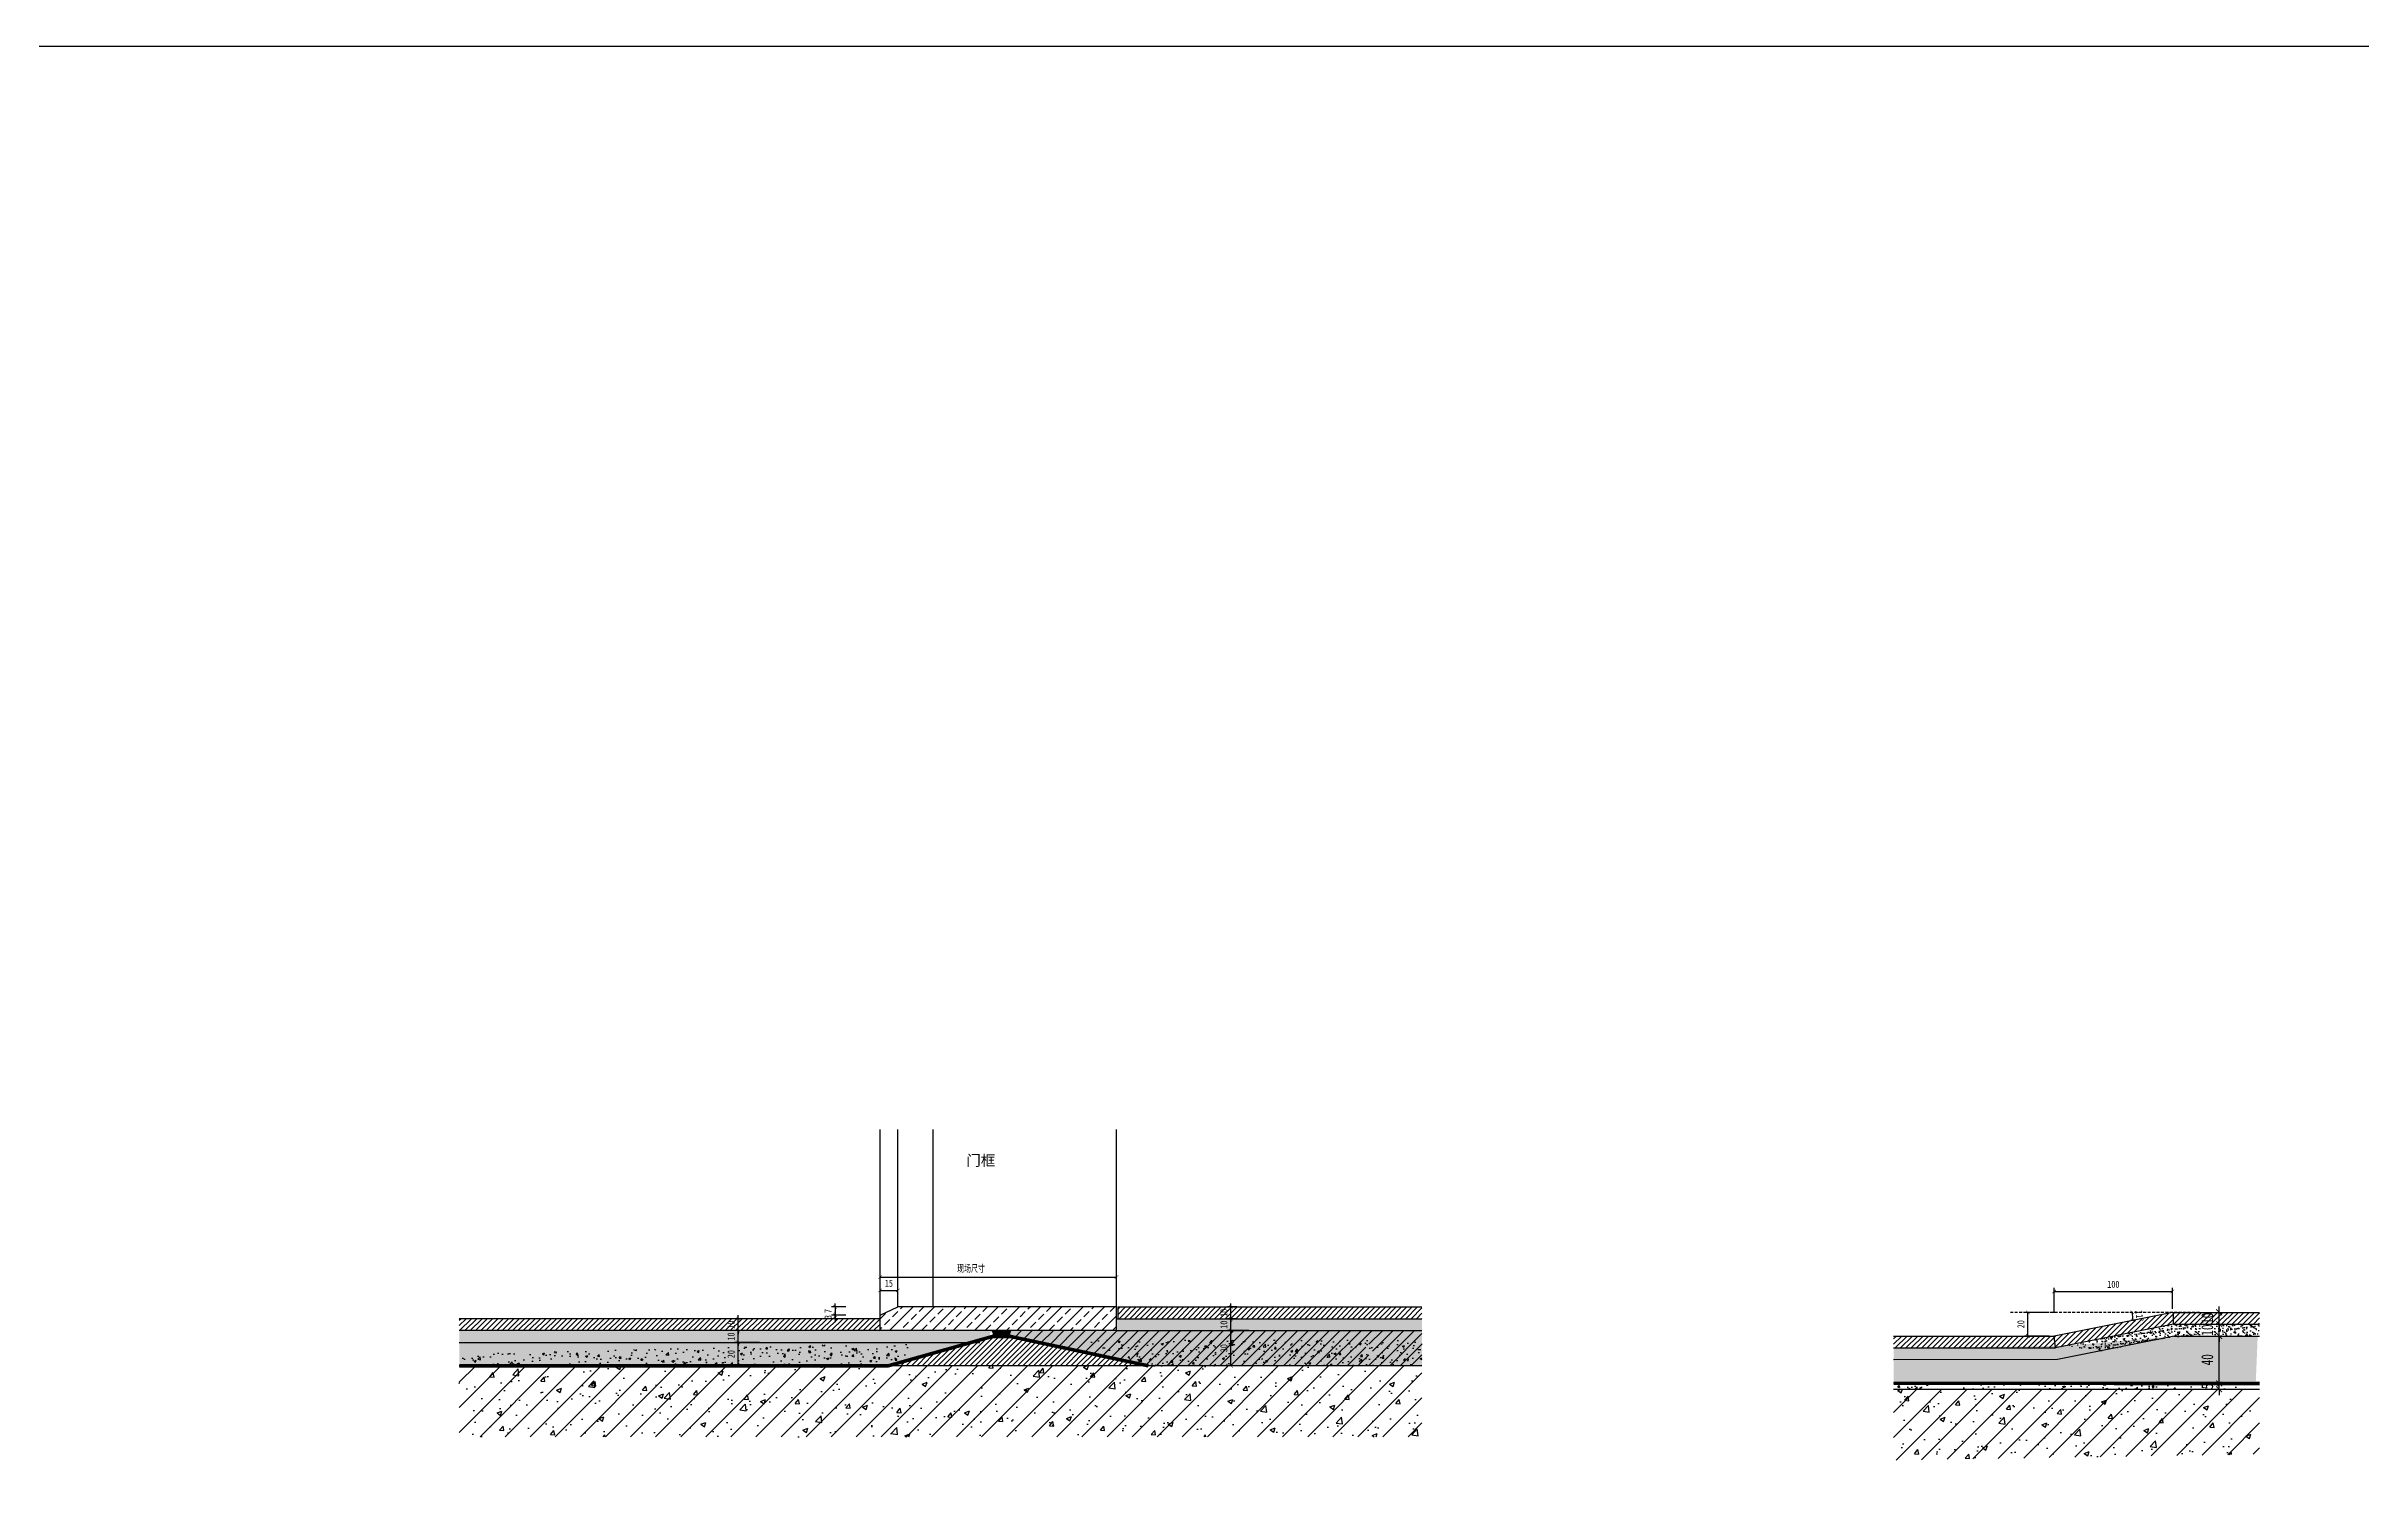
# Model space of a CAD drawing. Header units: millimetres. Extents: x 161920 to 181521, y -136232 to -127655.
# Drawn here: x 164280 to 166238, y -130512 to -129292 of the extents above; entities that cross this region are included whole.
import ezdxf
from ezdxf.enums import TextEntityAlignment as Align

# ---------------------------------------------------------------- set-up
doc = ezdxf.new("R2010")
doc.units = ezdxf.units.MM
doc.header["$LTSCALE"] = 10
doc.header["$PDMODE"] = 3
doc.linetypes.add('$0$HIDDEN', pattern=[0.375, 0.25, -0.125])
doc.linetypes.add('05 EK PLAN(17-19F)$0$DASHED2', pattern=[0.375, 0.25, -0.125])
for name, color, linetype in [('0-bh(填充)', 251, 'Continuous'), ('0-Word(文字标注)', 33, 'Continuous'), ('4-Fine(立面细线)', 251, 'Continuous'), ('4-Norm(立面正常)', 134, 'Continuous'), ('4-Wide(立面宽线)', 4, 'Continuous')]:
    doc.layers.add(name, color=color, linetype=linetype)
doc.styles.add('DIM', font='SimSun.ttf', dxfattribs={"width": 0.7})
doc.styles.add('Word-w', font='SIMHEI.TTF')
doc.dimstyles.new('3', dxfattribs={"dimscale": 3, "dimtxt": 2, "dimasz": 1, "dimexe": 1, "dimexo": 1, "dimgap": 1, "dimtad": 1, "dimdec": 0, "dimzin": 0, "dimdsep": 46, "dimtxsty": 'DIM', "dimblk": 'ARCHTICK', "dimcen": 0, "dimclrd": 5, "dimclre": 5, "dimclrt": 35, "dimadec": 0, "dimazin": 0, "dimtfac": 0.5, "dimtdec": 0, "dimtix": 1, "dimtmove": 2, "dimatfit": 2, "dimldrblk": 'A', "dimfxl": 0, "dimtolj": 1, "dimtzin": 0, "dimlwd": -1, "dimlwe": -1, "dimarcsym": 0})
doc.dimstyles.new('5', dxfattribs={"dimscale": 5, "dimtxt": 2, "dimasz": 1, "dimexe": 1, "dimexo": 1, "dimgap": 1, "dimtad": 1, "dimdec": 0, "dimzin": 0, "dimdsep": 46, "dimtxsty": 'DIM', "dimblk": 'ARCHTICK', "dimcen": 0, "dimclrd": 5, "dimclre": 5, "dimclrt": 35, "dimadec": 0, "dimazin": 0, "dimtfac": 0.5, "dimtdec": 0, "dimtix": 1, "dimtmove": 2, "dimatfit": 2, "dimldrblk": 'A', "dimfxl": 0, "dimtolj": 1, "dimtzin": 0, "dimlwd": -1, "dimlwe": -1, "dimarcsym": 0})
pattern_1 = [(45, (162707.7696, -137369.028), (-2.245064, 2.245064), [])]
pattern_2 = [(50, (162707.77, -137327.028), (18.218467, -1.59391), [1.905, -20.955]), (355, (162707.77, -137327.028), (-3.524283, 19.105664), [1.524, -16.764]), (100.451, (162709.288, -137327.16), (14.69425, 17.51167), [1.619, -17.809]), (46.1842, (162707.77, -137321.948), (27.107904, -4.20423), [2.8575, -31.4325]), (96.6356, (162710.029, -137322.298), (23.74042, 24.74256), [2.4285, -26.7135]), (351.184, (162707.77, -137321.948), (23.74046, 24.74251), [2.286, -25.146]), (21, (162710.31, -137323.218), (15.161488, -10.226552), [1.905, -20.955]), (326, (162710.31, -137323.218), (6.180203, 18.418797), [1.524, -16.764]), (71.4514, (162711.573, -137324.07), (21.34165, 8.192286), [1.619, -17.809]), (37.5, (162707.7696, -137327.028), (0.3088603, 8.455504), [0, -16.5608, 0, -17.018, 0, -16.8275]), (7.5, (162707.77, -137327.028), (6.681966, 10.018057), [0, -9.7028, 0, -16.1798, 0, -6.4135]), (327.5, (162702.1054, -137327.028), (13.5590595, -0.5728744), [0, -6.35, 0, -19.812, 0, -26.289]), (317.5, (162699.565, -137327.028), (14.812918, 2.54265), [0, -8.255, 0, -13.1572, 0, -18.669])]

# ---------------------------------------------------------------- blocks, each defined once
blk = doc.blocks.new('_ArchTick')
at = {"color": 0, "linetype": 'ByBlock', "const_width": 0.15}
blk.add_lwpolyline([(-0.5, -0.5), (0.5, 0.5)], dxfattribs=at)
blk = doc.blocks.new('*D29')
at = {"color": 5, "ltscale": 0.15}
for p, q in [((165973.8, -130362.8), (165952.8, -130362.8)), ((165955.8, -130382.8), (165955.8, -130362.8)), ((165973.8, -130382.8), (165952.8, -130382.8))]:
    blk.add_line(p, q, dxfattribs=at)
at = {"layer": 'Defpoints', "color": 0, "ltscale": 0.15}
for p in [(165955.8, -130362.8), (166078, -130362.8), (165978, -130382.8)]:
    blk.add_point(p, dxfattribs=at)
at = {"color": 5, "ltscale": 0.15, "xscale": 3, "yscale": 3, "zscale": 3}
for p, rotation in [((165955.8, -130362.8), 90), ((165955.8, -130382.8), 270)]:
    blk.add_blockref('_ArchTick', p, dxfattribs=dict(at, rotation=rotation))
at = {"color": 35, "ltscale": 0.15, "insert": (165949.8, -130372.8), "char_height": 6, "attachment_point": 5, "rotation": 90, "style": 'DIM'}
blk.add_mtext('\\A1;20', dxfattribs=at)
blk = doc.blocks.new('A')
for p, q in [((-0.37, 0), (-2.13, 0)), ((-1.44, 1.15), (-1.09, 1.44)), ((-1.44, 1.15), (-0.37, 0)), ((-1.44, -1.15), (-0.37, 0)), ((-1.09, 1.44), (0, 0)), ((-1.09, -1.44), (0, 0)), ((-1.44, -1.15), (-1.09, -1.44))]:
    blk.add_line(p, q)
for points in [[(-1.44, 1.15), (-1.09, 1.44), (-0.37, 0), (0, 0)], [(-1.44, -1.15), (-1.09, -1.44), (-0.37, 0), (0, 0)]]:
    blk.add_solid(points)
blk = doc.blocks.new('*D30')
at = {"color": 5, "ltscale": 0.15}
for p, q in [((165978, -130363.1), (165978, -130342.1)), ((165978, -130345.1), (166078, -130345.1)), ((166078, -130359.8), (166078, -130342.1))]:
    blk.add_line(p, q, dxfattribs=at)
at = {"layer": 'Defpoints', "color": 0, "ltscale": 0.15}
for p in [(166078, -130345.1), (166078, -130362.8), (165978, -130382.8)]:
    blk.add_point(p, dxfattribs=at)
at = {"color": 5, "ltscale": 0.15, "xscale": 3, "yscale": 3, "zscale": 3, "rotation": 180}
blk.add_blockref('_ArchTick', (165978, -130345.1), dxfattribs=at)
at = {"color": 5, "ltscale": 0.15, "xscale": 3, "yscale": 3, "zscale": 3}
blk.add_blockref('_ArchTick', (166078, -130345.1), dxfattribs=at)
at = {"color": 35, "ltscale": 0.15, "insert": (166028, -130339.1), "char_height": 6, "attachment_point": 5, "style": 'DIM'}
blk.add_mtext('\\A1;100', dxfattribs=at)
blk = doc.blocks.new('*D53')
at = {"color": 5, "ltscale": 0.15}
for p, q in [((165296.9, -130378.2), (165278.7, -130378.2)), ((165281.7, -130408), (165281.7, -130378.2)), ((165296.9, -130408), (165278.7, -130408))]:
    blk.add_line(p, q, dxfattribs=at)
at = {"layer": 'Defpoints', "color": 0, "ltscale": 0.15}
for p in [(165281.7, -130378.2), (165299.9, -130378.2), (165299.9, -130408)]:
    blk.add_point(p, dxfattribs=at)
at = {"color": 5, "ltscale": 0.15, "xscale": 3, "yscale": 3, "zscale": 3}
for p, rotation in [((165281.7, -130378.2), 90), ((165281.7, -130408), 270)]:
    blk.add_blockref('_ArchTick', p, dxfattribs=dict(at, rotation=rotation))
at = {"color": 35, "ltscale": 0.15, "insert": (165275.7, -130393.1), "char_height": 6, "attachment_point": 5, "rotation": 90, "style": 'DIM'}
blk.add_mtext('\\A1;30', dxfattribs=at)
blk = doc.blocks.new('*D54')
at = {"color": 5, "ltscale": 0.15}
for p, q in [((165281.7, -130368.2), (165281.7, -130365.2)), ((165286.6, -130368.2), (165278.7, -130368.2)), ((165296.9, -130378.2), (165278.7, -130378.2)), ((165281.7, -130378.2), (165281.7, -130368.2)), ((165281.7, -130378.2), (165281.7, -130381.2))]:
    blk.add_line(p, q, dxfattribs=at)
at = {"layer": 'Defpoints', "color": 0, "ltscale": 0.15}
for p in [(165281.7, -130368.2), (165289.6, -130368.2), (165299.9, -130378.2)]:
    blk.add_point(p, dxfattribs=at)
at = {"color": 5, "ltscale": 0.15, "xscale": 3, "yscale": 3, "zscale": 3}
for p, rotation in [((165281.7, -130368.2), 270), ((165281.7, -130378.2), 90)]:
    blk.add_blockref('_ArchTick', p, dxfattribs=dict(at, rotation=rotation))
at = {"color": 35, "ltscale": 0.15, "insert": (165275.7, -130373.2), "char_height": 6, "attachment_point": 5, "rotation": 90, "style": 'DIM'}
blk.add_mtext('\\A1;10', dxfattribs=at)
blk = doc.blocks.new('*D55')
at = {"color": 5, "ltscale": 0.15}
for p, q in [((165286.6, -130358.2), (165278.7, -130358.2)), ((165281.7, -130358.2), (165281.7, -130355.2)), ((165281.7, -130368.2), (165281.7, -130358.2)), ((165286.6, -130368.2), (165278.7, -130368.2)), ((165281.7, -130368.2), (165281.7, -130371.2))]:
    blk.add_line(p, q, dxfattribs=at)
at = {"layer": 'Defpoints', "color": 0, "ltscale": 0.15}
for p in [(165281.7, -130358.2), (165289.6, -130358.2), (165289.6, -130368.2)]:
    blk.add_point(p, dxfattribs=at)
at = {"color": 5, "ltscale": 0.15, "xscale": 3, "yscale": 3, "zscale": 3}
for p, rotation in [((165281.7, -130358.2), 270), ((165281.7, -130368.2), 90)]:
    blk.add_blockref('_ArchTick', p, dxfattribs=dict(at, rotation=rotation))
at = {"color": 35, "ltscale": 0.15, "insert": (165275.7, -130363.2), "char_height": 6, "attachment_point": 5, "rotation": 90, "style": 'DIM'}
blk.add_mtext('\\A1;10', dxfattribs=at)
blk = doc.blocks.new('*D56')
at = {"color": 5, "ltscale": 0.15}
for p, q in [((164882.9, -130388.2), (164861.9, -130388.2)), ((164864.9, -130408), (164864.9, -130388.2)), ((164882.9, -130408), (164861.9, -130408))]:
    blk.add_line(p, q, dxfattribs=at)
at = {"layer": 'Defpoints', "color": 0, "ltscale": 0.15}
for p in [(164864.9, -130388.2), (164890.4, -130388.2), (164890.4, -130408)]:
    blk.add_point(p, dxfattribs=at)
at = {"color": 5, "ltscale": 0.15, "xscale": 3, "yscale": 3, "zscale": 3}
for p, rotation in [((164864.9, -130388.2), 90), ((164864.9, -130408), 270)]:
    blk.add_blockref('_ArchTick', p, dxfattribs=dict(at, rotation=rotation))
at = {"color": 35, "ltscale": 0.15, "insert": (164858.9, -130398.1), "char_height": 6, "attachment_point": 5, "rotation": 90, "style": 'DIM'}
blk.add_mtext('\\A1;20', dxfattribs=at)
blk = doc.blocks.new('*D57')
at = {"color": 5, "ltscale": 0.15}
for p, q in [((164882.9, -130378.2), (164861.9, -130378.2)), ((164864.9, -130378.2), (164864.9, -130375.2)), ((164864.9, -130388.2), (164864.9, -130378.2)), ((164882.9, -130388.2), (164861.9, -130388.2)), ((164864.9, -130388.2), (164864.9, -130391.2))]:
    blk.add_line(p, q, dxfattribs=at)
at = {"layer": 'Defpoints', "color": 0, "ltscale": 0.15}
for p in [(164864.9, -130378.2), (164903.3, -130378.2), (164890.4, -130388.2)]:
    blk.add_point(p, dxfattribs=at)
at = {"color": 5, "ltscale": 0.15, "xscale": 3, "yscale": 3, "zscale": 3}
for p, rotation in [((164864.9, -130378.2), 270), ((164864.9, -130388.2), 90)]:
    blk.add_blockref('_ArchTick', p, dxfattribs=dict(at, rotation=rotation))
at = {"color": 35, "ltscale": 0.15, "insert": (164858.9, -130383.2), "char_height": 6, "attachment_point": 5, "rotation": 90, "style": 'DIM'}
blk.add_mtext('\\A1;10', dxfattribs=at)
blk = doc.blocks.new('*D58')
at = {"color": 5, "ltscale": 0.15}
for p, q in [((164864.9, -130368.2), (164864.9, -130365.2)), ((164882.9, -130368.2), (164861.9, -130368.2)), ((164882.9, -130378.2), (164861.9, -130378.2)), ((164864.9, -130378.2), (164864.9, -130368.2)), ((164864.9, -130378.2), (164864.9, -130381.2))]:
    blk.add_line(p, q, dxfattribs=at)
at = {"layer": 'Defpoints', "color": 0, "ltscale": 0.15}
for p in [(164864.9, -130368.2), (164903.3, -130378.2), (164903.9, -130368.2)]:
    blk.add_point(p, dxfattribs=at)
at = {"color": 5, "ltscale": 0.15, "xscale": 3, "yscale": 3, "zscale": 3}
for p, rotation in [((164864.9, -130368.2), 270), ((164864.9, -130378.2), 90)]:
    blk.add_blockref('_ArchTick', p, dxfattribs=dict(at, rotation=rotation))
at = {"color": 35, "ltscale": 0.15, "insert": (164858.9, -130373.2), "char_height": 6, "attachment_point": 5, "rotation": 90, "style": 'DIM'}
blk.add_mtext('\\A1;10', dxfattribs=at)
blk = doc.blocks.new('*D72')
at = {"color": 5, "ltscale": 0.15}
for p, q in [((164955.9, -130365.2), (164943.9, -130365.2)), ((164946.9, -130365.2), (164946.9, -130362.2)), ((164946.9, -130368.2), (164946.9, -130365.2)), ((164955.9, -130368.2), (164943.9, -130368.2)), ((164946.9, -130368.2), (164946.9, -130371.2))]:
    blk.add_line(p, q, dxfattribs=at)
at = {"layer": 'Defpoints', "color": 0, "ltscale": 0.15}
for p in [(164946.9, -130365.2), (164984.9, -130365.2), (164984.9, -130368.2)]:
    blk.add_point(p, dxfattribs=at)
at = {"color": 5, "ltscale": 0.15, "xscale": 3, "yscale": 3, "zscale": 3}
for p, rotation in [((164946.9, -130365.2), 270), ((164946.9, -130368.2), 90)]:
    blk.add_blockref('_ArchTick', p, dxfattribs=dict(at, rotation=rotation))
at = {"color": 35, "ltscale": 0.15, "insert": (164940.9, -130366.7), "char_height": 6, "attachment_point": 5, "rotation": 90, "style": 'DIM'}
blk.add_mtext('\\A1;3', dxfattribs=at)
blk = doc.blocks.new('*D79')
at = {"color": 5, "ltscale": 0.15}
blk.add_arc((166078, -130362.8), 34.1, 180, 191.3099, dxfattribs=at)
at = {"layer": 'Defpoints', "color": 0, "ltscale": 0.15}
for p in [(166025.9, -130362.8), (166044.1, -130365.1), (166078, -130362.8), (166078, -130362.8), (166029.4, -130372.6)]:
    blk.add_point(p, dxfattribs=at)
at = {"color": 5, "ltscale": 0.15, "xscale": 3, "yscale": 3, "zscale": 3}
for p, rotation in [((166044, -130362.8), 90.00000000001944), ((166044.6, -130369.5), 281.3099324740302)]:
    blk.add_blockref('_ArchTick', p, dxfattribs=dict(at, rotation=rotation))
at = {"color": 35, "ltscale": 0.15, "insert": (166050.1, -130365.6), "char_height": 6, "attachment_point": 5, "rotation": 275.655, "style": 'DIM'}
blk.add_mtext('\\A1;11°', dxfattribs=at)
blk = doc.blocks.new('*D95')
at = {"color": 5, "ltscale": 0.15}
for p, q in [((164955.9, -130358.2), (164943.9, -130358.2)), ((164955.9, -130365.2), (164943.9, -130365.2)), ((164946.9, -130358.2), (164946.9, -130355.2)), ((164946.9, -130358.2), (164946.9, -130365.2)), ((164946.9, -130365.2), (164946.9, -130368.2))]:
    blk.add_line(p, q, dxfattribs=at)
at = {"layer": 'Defpoints', "color": 0, "ltscale": 0.15}
for p in [(164946.9, -130365.2), (164984.9, -130365.2), (164999.9, -130358.2)]:
    blk.add_point(p, dxfattribs=at)
at = {"color": 5, "ltscale": 0.15, "xscale": 3, "yscale": 3, "zscale": 3}
for p, rotation in [((164946.9, -130358.2), 270), ((164946.9, -130365.2), 90)]:
    blk.add_blockref('_ArchTick', p, dxfattribs=dict(at, rotation=rotation))
at = {"color": 35, "ltscale": 0.15, "insert": (164940.9, -130361.7), "char_height": 6, "attachment_point": 5, "rotation": 90, "style": 'DIM'}
blk.add_mtext('\\A1;7', dxfattribs=at)
blk = doc.blocks.new('*D96')
at = {"color": 5, "ltscale": 0.15}
for p, q in [((164984.9, -130350), (164984.9, -130341.2)), ((164984.9, -130344.2), (164999.9, -130344.2)), ((164999.9, -130350), (164999.9, -130341.2))]:
    blk.add_line(p, q, dxfattribs=at)
at = {"layer": 'Defpoints', "color": 0, "ltscale": 0.15}
for p in [(164999.9, -130344.2), (164984.9, -130353), (164999.9, -130353)]:
    blk.add_point(p, dxfattribs=at)
at = {"color": 5, "ltscale": 0.15, "xscale": 3, "yscale": 3, "zscale": 3, "rotation": 180}
blk.add_blockref('_ArchTick', (164984.9, -130344.2), dxfattribs=at)
at = {"color": 5, "ltscale": 0.15, "xscale": 3, "yscale": 3, "zscale": 3}
blk.add_blockref('_ArchTick', (164999.9, -130344.2), dxfattribs=at)
at = {"color": 35, "ltscale": 0.15, "insert": (164992.4, -130338.2), "char_height": 6, "attachment_point": 5, "style": 'DIM'}
blk.add_mtext('\\A1;15', dxfattribs=at)
blk = doc.blocks.new('*D97')
at = {"color": 5, "ltscale": 0.15}
for p, q in [((164984.9, -130341.9), (164984.9, -130329.9)), ((164984.9, -130332.9), (165184.9, -130332.9)), ((165184.9, -130341.9), (165184.9, -130329.9))]:
    blk.add_line(p, q, dxfattribs=at)
at = {"layer": 'Defpoints', "color": 0, "ltscale": 0.15}
for p in [(165184.9, -130332.9), (164984.9, -130353), (165184.9, -130353)]:
    blk.add_point(p, dxfattribs=at)
at = {"color": 5, "ltscale": 0.15, "xscale": 3, "yscale": 3, "zscale": 3, "rotation": 180}
blk.add_blockref('_ArchTick', (164984.9, -130332.9), dxfattribs=at)
at = {"color": 5, "ltscale": 0.15, "xscale": 3, "yscale": 3, "zscale": 3}
blk.add_blockref('_ArchTick', (165184.9, -130332.9), dxfattribs=at)
at = {"color": 35, "ltscale": 0.15, "insert": (165061.8, -130326), "char_height": 6, "attachment_point": 5, "style": 'DIM'}
blk.add_mtext('\\A1;现场尺寸', dxfattribs=at)
blk = doc.blocks.new('*D464')
at = {"layer": '4-Wide(立面宽线)', "color": 5, "ltscale": 0.15}
for p, q in [((166106.6, -130422.9), (166122.5, -130422.9)), ((166117.5, -130422.9), (166117.5, -130417.9)), ((166117.5, -130427.8), (166117.5, -130422.9)), ((166106.6, -130427.8), (166122.5, -130427.8)), ((166117.5, -130427.8), (166117.5, -130432.8))]:
    blk.add_line(p, q, dxfattribs=at)
at = {"layer": 'Defpoints', "color": 0, "ltscale": 0.15}
for p in [(166101.6, -130422.9), (166117.5, -130422.9), (166101.6, -130427.8)]:
    blk.add_point(p, dxfattribs=at)
at = {"layer": '4-Wide(立面宽线)', "color": 5, "ltscale": 0.15, "xscale": 5, "yscale": 5, "zscale": 5}
for p, rotation in [((166117.5, -130422.9), 270), ((166117.5, -130427.8), 90)]:
    blk.add_blockref('_ArchTick', p, dxfattribs=dict(at, rotation=rotation))
at = {"layer": '4-Wide(立面宽线)', "color": 35, "ltscale": 0.15, "insert": (166107.5, -130425.4), "char_height": 10, "attachment_point": 5, "rotation": 90, "style": 'DIM'}
blk.add_mtext('\\A1;5', dxfattribs=at)
blk = doc.blocks.new('*D465')
at = {"layer": '4-Wide(立面宽线)', "color": 5, "ltscale": 0.15}
for p, q in [((166113.2, -130382.8), (166122.5, -130382.8)), ((166117.5, -130422.9), (166117.5, -130382.8)), ((166106.6, -130422.9), (166122.5, -130422.9))]:
    blk.add_line(p, q, dxfattribs=at)
at = {"layer": 'Defpoints', "color": 0, "ltscale": 0.15}
for p in [(166108.2, -130382.8), (166117.5, -130382.8), (166101.6, -130422.9)]:
    blk.add_point(p, dxfattribs=at)
at = {"layer": '4-Wide(立面宽线)', "color": 5, "ltscale": 0.15, "xscale": 5, "yscale": 5, "zscale": 5}
for p, rotation in [((166117.5, -130382.8), 90), ((166117.5, -130422.9), 270)]:
    blk.add_blockref('_ArchTick', p, dxfattribs=dict(at, rotation=rotation))
at = {"layer": '4-Wide(立面宽线)', "color": 35, "ltscale": 0.15, "insert": (166107.5, -130402.9), "char_height": 10, "attachment_point": 5, "rotation": 90, "style": 'DIM'}
blk.add_mtext('\\A1;40', dxfattribs=at)
blk = doc.blocks.new('*D466')
at = {"layer": '4-Wide(立面宽线)', "color": 5, "ltscale": 0.15}
for p, q in [((166110.6, -130372.8), (166122.5, -130372.8)), ((166113.2, -130382.8), (166122.5, -130382.8)), ((166117.5, -130372.8), (166117.5, -130367.8)), ((166117.5, -130382.8), (166117.5, -130372.8)), ((166117.5, -130382.8), (166117.5, -130387.8))]:
    blk.add_line(p, q, dxfattribs=at)
at = {"layer": 'Defpoints', "color": 0, "ltscale": 0.15}
for p in [(166105.6, -130372.8), (166108.2, -130382.8), (166117.5, -130372.8)]:
    blk.add_point(p, dxfattribs=at)
at = {"layer": '4-Wide(立面宽线)', "color": 5, "ltscale": 0.15, "xscale": 5, "yscale": 5, "zscale": 5}
for p, rotation in [((166117.5, -130372.8), 270), ((166117.5, -130382.8), 90)]:
    blk.add_blockref('_ArchTick', p, dxfattribs=dict(at, rotation=rotation))
at = {"layer": '4-Wide(立面宽线)', "color": 35, "ltscale": 0.15, "insert": (166107.5, -130377.8), "char_height": 10, "attachment_point": 5, "rotation": 90, "style": 'DIM'}
blk.add_mtext('\\A1;10', dxfattribs=at)
blk = doc.blocks.new('*D467')
at = {"layer": '4-Wide(立面宽线)', "color": 5, "ltscale": 0.15}
for p, q in [((166112.2, -130362.8), (166122.5, -130362.8)), ((166117.5, -130362.8), (166117.5, -130357.8)), ((166117.5, -130372.8), (166117.5, -130362.8)), ((166110.6, -130372.8), (166122.5, -130372.8)), ((166117.5, -130372.8), (166117.5, -130377.8))]:
    blk.add_line(p, q, dxfattribs=at)
at = {"layer": 'Defpoints', "color": 0, "ltscale": 0.15}
for p in [(166107.2, -130362.8), (166117.5, -130362.8), (166105.6, -130372.8)]:
    blk.add_point(p, dxfattribs=at)
at = {"layer": '4-Wide(立面宽线)', "color": 5, "ltscale": 0.15, "xscale": 5, "yscale": 5, "zscale": 5}
for p, rotation in [((166117.5, -130362.8), 270), ((166117.5, -130372.8), 90)]:
    blk.add_blockref('_ArchTick', p, dxfattribs=dict(at, rotation=rotation))
at = {"layer": '4-Wide(立面宽线)', "color": 35, "ltscale": 0.15, "insert": (166107.5, -130367.8), "char_height": 10, "attachment_point": 5, "rotation": 90, "style": 'DIM'}
blk.add_mtext('\\A1;10', dxfattribs=at)

msp = doc.modelspace()

# ---------------------------------------------------------------- hatches: boundary and pattern name
at = {"layer": '0-bh(填充)'}
h = msp.add_hatch(dxfattribs=at)
h.set_pattern_fill('ANSI33', color=250, scale=2, style=0)
h.set_pattern_definition([(45, (162707.77, -137369.028), (-8.980256, 8.980256), []), (45, (162716.75, -137369.028), (-8.980256, 8.980256), [6.35, -3.175])])
h.paths.add_polyline_path([(165184.9, -130366.2), (165184.9, -130358.2), (164999.9, -130358.2), (164984.9, -130366.2), (164984.9, -130378.2), (165184.9, -130378.2)])
at = {"layer": '0-bh(填充)', "ltscale": 10}
h = msp.add_hatch(dxfattribs=at)
h.set_pattern_fill('ANSI31', color=250)
h.set_pattern_definition(pattern_1)
h.paths.add_polyline_path([(165443.2, -130358.2), (165185.9, -130358.2), (165185.9, -130368.2), (165443.2, -130368.2)])
h = msp.add_hatch(dxfattribs=at)
h.set_pattern_fill('ANSI31', color=250)
h.set_pattern_definition([(45, (142443.3342, -213942.7832), (-2.24506403, 2.24506403), [])])
h.paths.add_polyline_path([(166151.7, -130372.8), (166151.7, -130362.8), (166078, -130362.8), (165978, -130382.8), (165842.1, -130382.8), (165842.1, -130392.8), (165979, -130392.8), (166079, -130372.8)])
h = msp.add_hatch(dxfattribs=at)
h.set_pattern_fill('ANSI31', color=250)
h.set_pattern_definition(pattern_1)
h.paths.add_polyline_path([(164984.9, -130378.2), (164984.9, -130368.2), (164629, -130368.2), (164629, -130378.2)])
h = msp.add_hatch(dxfattribs=at)
h.set_pattern_fill('AR-SAND', color=250, scale=0.1)
h.set_pattern_definition([(37.5, (162707.7696, -137357.028), (-0.1600031, 4.8941324), [0, -3.8608, 0, -4.318, 0, -4.1275]), (7.5, (162707.7696, -137357.028), (4.495233, 7.168251), [0, -2.0828, 0, -3.4798, 0, -1.3335]), (327.5, (162704.6454, -137357.028), (7.9099237, 0.0143718), [0, -1.27, 0, -4.572, 0, -5.969]), (317.5, (162704.6454, -137357.028), (7.6355645, 2.229293), [0, -0.635, 0, -2.9972, 0, -3.429])])
h.paths.add_polyline_path([(164991.8, -130408), (165076.4, -130384.1), (165079.3, -130378.2), (164629, -130378.2), (164629, -130408)])
h = msp.add_hatch(dxfattribs=at)
h.set_pattern_fill('AR-SAND', color=250, scale=0.1)
h.set_pattern_definition([(37.5, (162707.7696, -137327.028), (-0.1600031, 4.8941324), [0, -3.8608, 0, -4.318, 0, -4.1275]), (7.5, (162707.7696, -137327.028), (4.495233, 7.168251), [0, -2.0828, 0, -3.4798, 0, -1.3335]), (327.5, (162704.6454, -137327.028), (7.9099237, 0.0143718), [0, -1.27, 0, -4.572, 0, -5.969]), (317.5, (162704.6454, -137327.028), (7.6355645, 2.229293), [0, -0.635, 0, -2.9972, 0, -3.429])])
h.paths.add_polyline_path([(165004.9, -130398), (165020.5, -130386.2), (164629, -130386.2), (164629, -130398)])
at = {"layer": '0-bh(填充)'}
h = msp.add_hatch(dxfattribs=at)
h.set_pattern_fill('ANSI31', color=250)
h.set_pattern_definition([(45, (161990.0564, -132773.806), (-2.245064, 2.245064), [])])
h.paths.add_polyline_path([(165211.8, -130408), (165095.3, -130383.2), (165079.8, -130383.2), (164991.8, -130408)])
at = {"layer": '0-bh(填充)', "linetype": '05 EK PLAN(17-19F)$0$DASHED2', "ltscale": 20}
h = msp.add_hatch(color=250, dxfattribs=at)
h.dxf.hatch_style = 1
h.paths.add_polyline_path([(165095.3, -130383.2, -0.474734), (165095.8, -130378.2), (165079.3, -130378.2, -0.474734), (165079.8, -130383.2)])
at = {"layer": '0-bh(填充)', "ltscale": 10}
h = msp.add_hatch(dxfattribs=at)
h.set_pattern_fill('AR-SAND', color=250, scale=0.1)
h.set_pattern_definition([(142.5, (167464.5265, -137357.028), (0.1600031, 4.8941324), [0, -3.8608, 0, -4.318, 0, -4.1275]), (172.5, (167464.5265, -137357.028), (-4.495233, 7.168251), [0, -2.0828, 0, -3.4798, 0, -1.3335]), (212.5, (167467.6507, -137357.028), (-7.9099237, 0.0143718), [0, -1.27, 0, -4.572, 0, -5.969]), (222.5, (167467.651, -137357.028), (-7.6355645, 2.229293), [0, -0.635, 0, -2.9972, 0, -3.429])])
h.paths.add_polyline_path([(165211.8, -130408), (165095.9, -130384.1), (165093, -130378.2), (165184.9, -130378.2), (165184.9, -130368.2), (165443.2, -130368.2), (165443.2, -130408)])
at = {"layer": '0-bh(填充)'}
h = msp.add_hatch(dxfattribs=at)
h.set_pattern_fill('ANSI31', color=250, scale=2, style=0)
h.set_pattern_definition([(45, (66965.6946, -135400.721), (-4.49012806, 4.49012806), [])])
h.paths.add_polyline_path([(165443.4, -130389.3), (165443.2, -130389.3), (165443.2, -130385.1), (165443.2, -130378), (165398.4, -130378), (165398.4, -130389.3), (165391.7, -130389.3), (165405.8, -130398.8), (165398.4, -130398.8), (165398.4, -130408), (165438.1, -130408), (165449.9, -130399.9), (165443.2, -130399.9)])
h.paths.add_polyline_path([(165398.4, -130408), (165398.4, -130378), (165095.8, -130378.2), (165095.3, -130383.2), (165211.8, -130408)])
h = msp.add_hatch(dxfattribs=at)
h.set_pattern_fill('AR-CONC', color=250, scale=0.1, style=0)
h.set_pattern_definition(pattern_2)
h.paths.add_polyline_path([(165155.7, -130386.2), (165443.2, -130386.2), (165443.2, -130408), (165211.8, -130408)])
at = {"layer": '0-bh(填充)', "ltscale": 10}
h = msp.add_hatch(dxfattribs=at)
h.set_pattern_fill('AR-SAND', color=250, scale=0.1)
h.set_pattern_definition([(37.5, (165871.411, -137838.385), (-0.1600031, 4.8941324), [0, -3.8608, 0, -4.318, 0, -4.1275]), (7.5, (165871.411, -137838.385), (4.495233, 7.168251), [0, -2.0828, 0, -3.4798, 0, -1.3335]), (327.5, (165868.287, -137838.385), (7.9099237, 0.0143718), [0, -1.27, 0, -4.572, 0, -5.969]), (317.5, (165868.287, -137838.385), (7.6355645, 2.229293), [0, -0.635, 0, -2.9972, 0, -3.429])])
h.paths.add_polyline_path([(165842.1, -130392.8), (165842.1, -130423.8), (166148.5, -130421), (166150.1, -130382.8), (166078.4, -130383.1), (165987, -130391.2)])
h = msp.add_hatch(dxfattribs=at)
h.set_pattern_fill('AR-SAND', color=250, scale=0.1)
h.set_pattern_definition([(37.5, (165173.698, -133245.1633), (-0.160003, 4.8941324), [0, -3.8608, 0, -4.318, 0, -4.1275]), (7.5, (165173.698, -133245.163), (4.495233, 7.168251), [0, -2.0828, 0, -3.4798, 0, -1.3335]), (327.5, (165170.5736, -133245.1633), (7.909924, 0.014372), [0, -1.27, 0, -4.572, 0, -5.969]), (317.5, (165170.5736, -133245.163), (7.635565, 2.229293), [0, -0.635, 0, -2.9972, 0, -3.429])])
h.paths.add_polyline_path([(166150.6, -130382.8), (166151.7, -130372.8), (166079, -130372.8), (165989, -130390.8), (166016.9, -130395.5), (166075.7, -130383.7), (166094.4, -130382.8), (166113.5, -130382.8)])
at = {"layer": '0-bh(填充)'}
h = msp.add_hatch(dxfattribs=at)
h.set_pattern_fill('AR-CONC', color=250, scale=0.1, style=0)
h.set_pattern_definition(pattern_2)
h.paths.add_polyline_path([(164991.8, -130408), (165024.5, -130388.2), (164629, -130398), (164629, -130408)])
h = msp.add_hatch(dxfattribs=at)
h.set_pattern_fill('AN钢筋混凝土SC10', color=249, scale=6, style=0, pattern_type=2)
h.set_pattern_definition([(45, (162707.77, -137307.028), (-10.606602, 10.606602), []), (50, (162707.77, -137307.028), (43.03561, -3.76513), [4.5, -49.5]), (355, (162707.77, -137307.03), (-8.32508, 45.13153), [3.6, -39.6]), (100.4514, (162711.356, -137307.34), (34.71056, 41.36637), [3.8244, -42.06853]), (46.1842, (162707.77, -137295.03), (64.03446, -9.93114), [6.75, -74.25]), (96.6356, (162713.106, -137295.855), (56.07976, 58.44707), [5.7366, -63.1028]), (351.1842, (162707.77, -137295.03), (56.0797, 58.4471), [5.4, -59.4]), (21, (162713.77, -137298.028), (35.81442, -24.15713), [4.5, -49.5]), (326, (162713.77, -137298.03), (14.59892, 43.509), [3.6, -39.6]), (71.4514, (162716.754, -137300.04), (50.41336, 19.35183), [3.8244, -42.06853]), (37.5, (162707.77, -137307.028), (0.72959, 19.97363), [0, -39.12, 0, -40.2, 0, -39.75]), (7.5, (162707.77, -137307.028), (15.78417, 23.6647), [0, -22.92, 0, -38.22, 0, -15.15]), (327.5, (162694.39, -137307.028), (32.029346, -1.353292), [0, -15, 0, -46.8, 0, -62.1]), (317.5, (162688.39, -137307.028), (34.99117, 6.0063), [0, -19.5, 0, -31.08, 0, -44.1])])
h.paths.add_polyline_path([(164629, -130468), (165443.2, -130468), (165443.2, -130408), (164629, -130408)])
h = msp.add_hatch(dxfattribs=at)
h.set_pattern_fill('AR-CONC', color=250, scale=0.1, style=0)
h.set_pattern_definition([(50, (165871.411, -137853.385), (18.218467, -1.59391), [1.905, -20.955]), (355, (165871.411, -137853.385), (-3.524283, 19.105664), [1.524, -16.764]), (100.451, (165872.93, -137853.518), (14.69425, 17.51167), [1.619, -17.809]), (46.1842, (165871.41, -137848.305), (27.107904, -4.20423), [2.8575, -31.4325]), (96.6356, (165873.67, -137848.656), (23.74042, 24.74256), [2.4285, -26.7135]), (351.184, (165871.41, -137848.305), (23.74046, 24.74251), [2.286, -25.146]), (21, (165873.951, -137849.575), (15.161488, -10.226552), [1.905, -20.955]), (326, (165873.951, -137849.575), (6.180203, 18.418797), [1.524, -16.764]), (71.4514, (165875.215, -137850.427), (21.34165, 8.192286), [1.619, -17.809]), (37.5, (165871.411, -137853.385), (0.3088603, 8.455504), [0, -16.5608, 0, -17.018, 0, -16.8275]), (7.5, (165871.411, -137853.385), (6.681966, 10.018057), [0, -9.7028, 0, -16.1798, 0, -6.4135]), (327.5, (165865.747, -137853.385), (13.5590595, -0.5728744), [0, -6.35, 0, -19.812, 0, -26.289]), (317.5, (165863.207, -137853.385), (14.812918, 2.54265), [0, -8.255, 0, -13.1572, 0, -18.669])])
h.paths.add_polyline_path([(165842.1, -130422.8), (165842.1, -130427.8), (166131.7, -130427.8), (166131.7, -130422.8)])
h = msp.add_hatch(dxfattribs=at)
h.set_pattern_fill('AN钢筋混凝土SC10', color=249, scale=6, style=0, pattern_type=2)
h.set_pattern_definition([(45, (163396.296, -137326.908), (-10.606602, 10.606602), []), (50, (163396.296, -137326.908), (43.03561, -3.76513), [4.5, -49.5]), (355, (163396.296, -137326.91), (-8.32508, 45.13153), [3.6, -39.6]), (100.4514, (163399.882, -137327.22), (34.71056, 41.36637), [3.8244, -42.06853]), (46.1842, (163396.296, -137314.91), (64.03446, -9.93114), [6.75, -74.25]), (96.6356, (163401.63, -137315.736), (56.07976, 58.44707), [5.7366, -63.1028]), (351.1842, (163396.296, -137314.91), (56.0797, 58.4471), [5.4, -59.4]), (21, (163402.296, -137317.908), (35.81442, -24.15713), [4.5, -49.5]), (326, (163402.296, -137317.91), (14.59892, 43.509), [3.6, -39.6]), (71.4514, (163405.28, -137319.92), (50.41336, 19.35183), [3.8244, -42.06853]), (37.5, (163396.296, -137326.908), (0.72959, 19.97363), [0, -39.12, 0, -40.2, 0, -39.75]), (7.5, (163396.296, -137326.908), (15.78417, 23.6647), [0, -22.92, 0, -38.22, 0, -15.15]), (327.5, (163382.916, -137326.908), (32.029346, -1.353292), [0, -15, 0, -46.8, 0, -62.1]), (317.5, (163376.916, -137326.908), (34.99117, 6.0063), [0, -19.5, 0, -31.08, 0, -44.1])])
h.paths.add_polyline_path([(165842.1, -130427.8), (165842.1, -130487.8), (166151.7, -130482.7), (166151.7, -130427.8)])

# ---------------------------------------------------------------- linework, layer by layer
at = {"color": 250, "linetype": '05 EK PLAN(17-19F)$0$DASHED2'}
msp.add_line((166100.8, -130362.8), (165941, -130362.8), dxfattribs=at)
msp.add_line((164629, -130408), (164991.8, -130408))
at = {"color": 1, "ltscale": 0.15}
msp.add_lwpolyline([(161920.1, -129292), (168884.5, -129292), (168884.5, -131700.3), (161920.1, -131700.3)], close=True, dxfattribs=at)
at = {"layer": '4-Fine(立面细线)', "color": 251}
for p, q in [((164984.9, -130365.2), (164984.9, -130208.2)), ((164999.9, -130358.2), (164999.9, -130208.2)), ((165029.9, -130358.2), (165029.9, -130208.2)), ((165184.9, -130358.2), (165184.9, -130208.2))]:
    msp.add_line(p, q, dxfattribs=at)
at = {"layer": '4-Norm(立面正常)', "color": 134}
for p, q in [((166079, -130372.8), (166079, -130362.8)), ((164991.8, -130408), (165079.8, -130383.2)), ((165095.3, -130383.2), (165079.8, -130383.2)), ((165095.3, -130383.2), (165211.8, -130408)), ((165979, -130392.8), (165978, -130382.8)), ((166080.8, -130382.7), (165980.8, -130402.7)), ((166079, -130382.8), (166151.7, -130382.8)), ((164629, -130388.2), (165069.2, -130388.2)), ((165980.8, -130402.7), (165842.1, -130402.8)), ((166151.7, -130422.8), (165842.1, -130422.8))]:
    msp.add_line(p, q, dxfattribs=at)
at = {"layer": '4-Norm(立面正常)', "color": 250, "linetype": '$0$HIDDEN', "ltscale": 1.5, "const_width": 3}
for points in [[(164629, -130408), (164991.8, -130408), (165079.8, -130383.2), (165095.3, -130383.2), (165211.8, -130408)], [(165842.1, -130422.8), (166151.7, -130422.9)]]:
    msp.add_lwpolyline(points, dxfattribs=at)
at = {"layer": '4-Norm(立面正常)', "color": 134}
for centre, start, end in [((165077.5, -130380.9), 314.9708, 56.552), ((165097.6, -130380.9), 123.448, 225.0292)]:
    msp.add_arc(centre, 3.24, start, end, dxfattribs=at)
at = {"layer": '4-Wide(立面宽线)', "color": 4}
for p, q in [((164984.9, -130365.2), (164999.9, -130358.2)), ((164984.9, -130378.2), (164984.9, -130365.2)), ((165184.9, -130358.2), (164999.9, -130358.2)), ((165184.9, -130368.2), (165184.9, -130358.2)), ((165184.9, -130378.2), (165184.9, -130358.2)), ((165185.9, -130358.2), (165443.2, -130358.2)), ((165185.9, -130358.2), (165185.9, -130368.2)), ((166078, -130362.8), (165978, -130382.8)), ((166078, -130362.8), (166151.7, -130362.8)), ((164984.9, -130368.2), (164629, -130368.2)), ((164984.9, -130378.2), (164629, -130378.2)), ((165184.9, -130378.2), (164984.9, -130378.2)), ((165184.9, -130368.2), (165443.2, -130368.2)), ((165184.9, -130378.2), (165443.2, -130378.2)), ((165842.1, -130382.8), (165978, -130382.8)), ((166079, -130372.8), (165979, -130392.8)), ((166079, -130372.8), (166151.7, -130372.8)), ((165842.1, -130392.8), (165979, -130392.8))]:
    msp.add_line(p, q, dxfattribs=at)
at = {"layer": '4-Wide(立面宽线)', "color": 5}
for p, q in [((165443.2, -130408), (164629, -130408)), ((165842.1, -130427.8), (166151.7, -130427.8))]:
    msp.add_line(p, q, dxfattribs=at)

# ---------------------------------------------------------------- texts
at = {"layer": '0-Word(文字标注)', "style": 'Word-w'}
msp.add_text('门框', height=9, dxfattribs=at).set_placement((165082.4, -130238.8), align=Align.RIGHT)

# ---------------------------------------------------------------- dimensions: what is measured, and where the dimension line sits
at = {"color": 1, "ltscale": 0.15}
dim = msp.add_linear_dim(base=(165184.9, -130332.9), p1=(164984.9, -130353), p2=(165184.9, -130353), text='现场尺寸', dimstyle='3', override={"dimfxl": 3}, dxfattribs=at)
dim.commit()
dim.dimension.update_dxf_attribs({"geometry": '*D97', "text_midpoint": (165061.8, -130326), "dimtype": 160})
dim = msp.add_linear_dim(base=(164999.9, -130344.2), p1=(164984.9, -130353), p2=(164999.9, -130353), dimstyle='3', override={"dimfxl": 3}, dxfattribs=at)
dim.commit()
dim.dimension.update_dxf_attribs({"geometry": '*D96', "text_midpoint": (164992.4, -130338.2)})
dim = msp.add_linear_dim(base=(166078, -130345.1), p1=(165978, -130382.8), p2=(166078, -130362.8), dimstyle='3', dxfattribs=at)
dim.commit()
dim.dimension.update_dxf_attribs({"geometry": '*D30', "text_midpoint": (166028, -130339.1)})
for base, p1, p2, picture, middle in [((164864.9, -130368.2), (164903.3, -130378.2), (164903.9, -130368.2), '*D58', (164858.9, -130373.2)), ((165281.7, -130358.2), (165289.6, -130368.2), (165289.6, -130358.2), '*D55', (165275.7, -130363.2)), ((165281.7, -130368.2), (165299.9, -130378.2), (165289.6, -130368.2), '*D54', (165275.7, -130373.2)), ((164864.9, -130378.2), (164890.4, -130388.2), (164903.3, -130378.2), '*D57', (164858.9, -130383.2)), ((164864.9, -130388.2), (164890.4, -130408), (164890.4, -130388.2), '*D56', (164858.9, -130398.1)), ((165281.7, -130378.2), (165299.9, -130408), (165299.9, -130378.2), '*D53', (165275.7, -130393.1))]:
    dim = msp.add_linear_dim(base=base, p1=p1, p2=p2, angle=90, dimstyle='3', dxfattribs=at)
    dim.commit()
    dim.dimension.update_dxf_attribs({"geometry": picture, "text_midpoint": middle})
for p1, picture, middle in [((164999.9, -130358.2), '*D95', (164940.9, -130361.7)), ((164984.9, -130368.2), '*D72', (164940.9, -130366.7))]:
    dim = msp.add_linear_dim(base=(164946.9, -130365.2), p1=p1, p2=(164984.9, -130365.2), angle=90, dimstyle='3', override={"dimfxl": 3}, dxfattribs=at)
    dim.commit()
    dim.dimension.update_dxf_attribs({"geometry": picture, "text_midpoint": middle})
dim = msp.add_linear_dim(base=(165955.8, -130362.8), p1=(165978, -130382.8), p2=(166078, -130362.8), angle=90, text='20', dimstyle='3', dxfattribs=at)
dim.commit()
dim.dimension.update_dxf_attribs({"geometry": '*D29', "text_midpoint": (165949.8, -130372.8)})
dim = msp.add_angular_dim_2l(base=(166044.1, -130365.1), line1=((166078, -130362.8), (166029.4, -130372.6)), line2=((166025.9, -130362.8), (166078, -130362.8)), dimstyle='3', dxfattribs=at)
dim.commit()
dim.dimension.update_dxf_attribs({"geometry": '*D79', "text_midpoint": (166050.1, -130365.6)})
at = {"layer": '4-Wide(立面宽线)', "color": 251, "ltscale": 0.15}
for base, p1, p2, picture, middle in [((166117.5, -130362.8), (166105.6, -130372.8), (166107.2, -130362.8), '*D467', (166107.5, -130367.8)), ((166117.5, -130372.8), (166108.2, -130382.8), (166105.6, -130372.8), '*D466', (166107.5, -130377.8)), ((166117.5, -130382.8), (166101.6, -130422.9), (166108.2, -130382.8), '*D465', (166107.5, -130402.9)), ((166117.5, -130422.9), (166101.6, -130427.8), (166101.6, -130422.9), '*D464', (166107.5, -130425.4))]:
    dim = msp.add_linear_dim(base=base, p1=p1, p2=p2, angle=90, dimstyle='5', dxfattribs=at)
    dim.commit()
    dim.dimension.update_dxf_attribs({"geometry": picture, "text_midpoint": middle})

doc.saveas('drawing.dxf')
